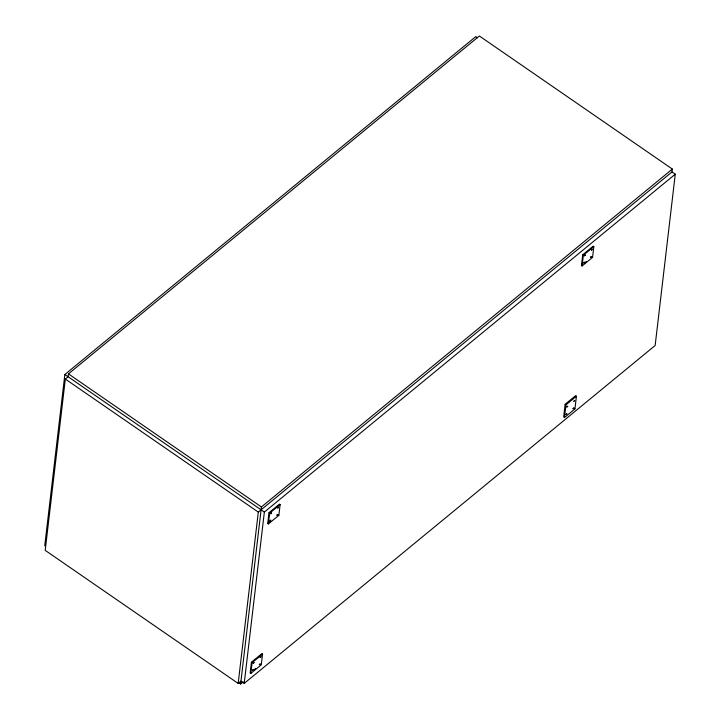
<?xml version="1.0" encoding="UTF-8"?>
<svg xmlns="http://www.w3.org/2000/svg" width="720" height="720" viewBox="0 0 720 720"><rect width="100%" height="100%" fill="white"/><g stroke="black" fill="none" stroke-linecap="round" stroke-linejoin="round"><path stroke-width="1.08" d="M44.73 545.805L64.854 374.499L475.767 36.612L477.405 37.746M65.331 379.044L45.207 550.359L238.176 683.424L240.966 681.129L244.233 683.388L655.146 345.501L675.27 174.195L672.003 171.936L672.345 169.065L479.376 36L68.454 373.878L68.121 376.749L65.331 379.044L258.3 512.118L238.176 683.424M238.779 682.731L240.624 684L261.423 506.952L672.345 169.065M244.233 683.388L264.357 512.073L675.27 174.195M251.442 662.229L250.173 672.984L250.83 673.434L261.288 664.839L262.557 654.075L261.9 653.625L251.442 662.229L252.09 662.679L250.83 673.434M267.741 523.485L269.001 512.721L279.459 504.126L280.116 504.576L278.856 515.331L268.389 523.935L267.741 523.485L270.153 521.496M268.389 523.935L269.658 513.171L280.116 504.576M565.155 404.271L563.661 416.97L564.48 417.528L574.938 408.933L576.432 396.234L575.613 395.667L565.155 404.271L565.974 404.829L564.48 417.528M582.714 254.772L581.454 265.527L582.111 265.977L592.569 257.382L593.829 246.618L593.181 246.168L582.714 254.772L583.371 255.222L582.111 265.977M258.3 512.118L672.003 171.936M583.371 255.222L593.829 246.618M584.676 262.881L586.278 261.558M252.09 662.679L262.557 654.075M565.974 404.829L576.432 396.234M254.196 669.681L255.807 668.358M240.624 684L243.234 681.858M591.912 256.932L592.569 257.382M574.119 408.366L574.938 408.933M278.199 514.881L278.856 515.331M68.454 373.878L261.423 506.952M269.001 512.721L269.658 513.171M64.854 374.499L264.357 512.073M270.801 513.756L271.575 513.018L270.801 513.756M269.955 520.929L270.738 520.191L269.955 520.929M277.767 508.023L278.55 507.285L277.767 508.023M276.93 515.196L277.704 514.458L276.93 515.196M253.233 663.255L254.016 662.526L253.233 663.255M252.396 670.428L253.17 669.699L252.396 670.428M260.208 657.522L260.991 656.793L260.208 657.522M259.362 664.695L260.145 663.966L259.362 664.695M584.514 255.798L585.288 255.069L584.514 255.798M583.668 262.971L584.451 262.242L583.668 262.971M591.489 250.065L592.263 249.336L591.489 250.065M590.643 257.238L591.426 256.509L590.643 257.238M566.928 406.989L567.711 406.26L566.928 406.989M566.055 414.45L566.829 413.721L566.055 414.45M573.903 401.256L574.677 400.527L573.903 401.256M573.021 408.717L573.804 407.988L573.021 408.717"/></g></svg>
